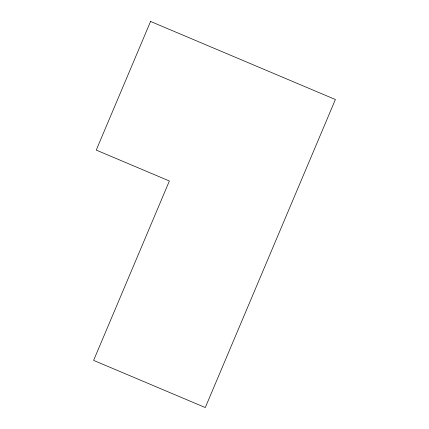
<?xml version="1.0" encoding="UTF-8"?>
<svg xmlns="http://www.w3.org/2000/svg" width="429" height="429" viewBox="0 0 429 429"><rect width="100%" height="100%" fill="white"/><g stroke="black" fill="none" stroke-linecap="round" stroke-linejoin="round"><path stroke-width="0.64" d="M150.574 21.45L96.235 150.096L169.38 180.99L93.608 360.381L205.282 407.55L335.392 99.517L150.574 21.45"/></g></svg>
